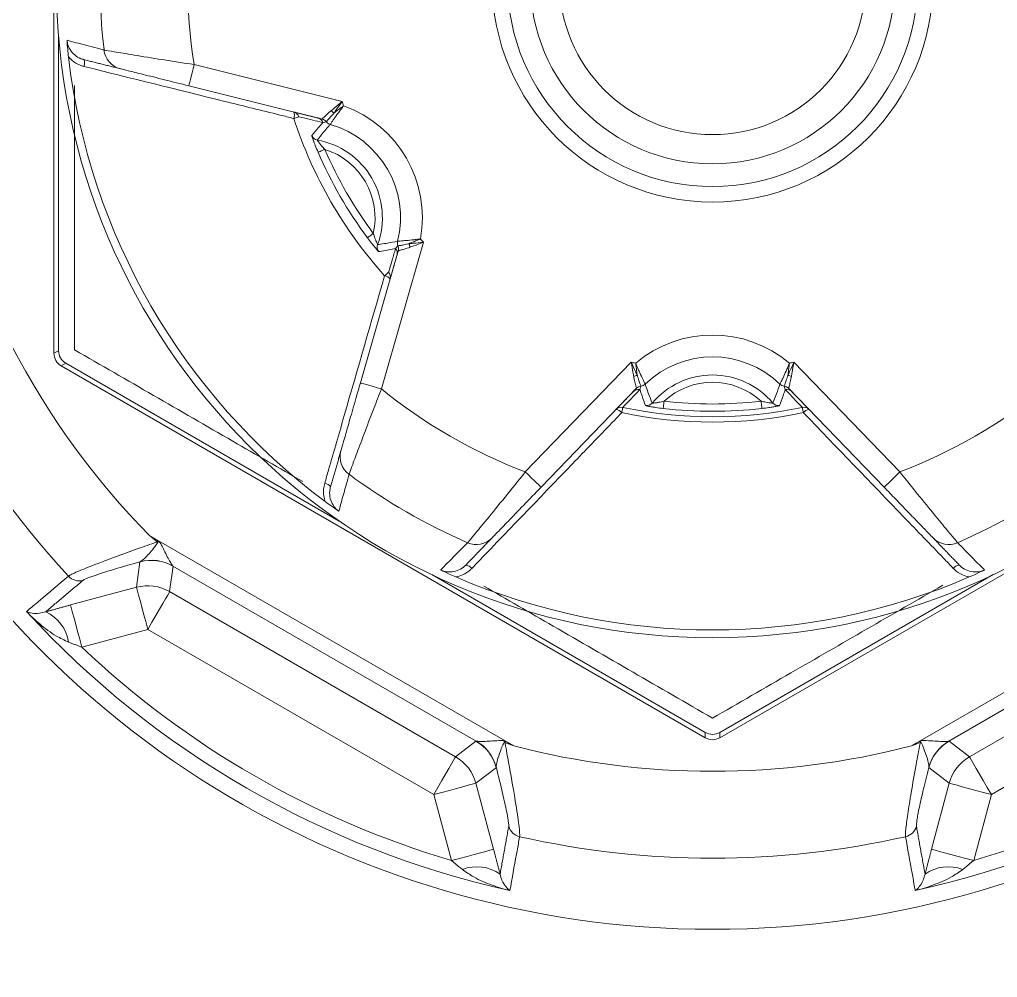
# Model space of a CAD drawing. Extents: x 2 to 136, y 1 to 99.
# Drawn here: x 128.371 to 129.042, y 43.907 to 44.564 of the extents above; entities that cross this region are included whole.
import ezdxf

# ---------------------------------------------------------------- set-up
doc = ezdxf.new("R2010")
doc.units = 0
doc.header["$MEASUREMENT"] = 0
doc.linetypes.add('SLD-Solid', pattern=[0])
doc.layers.add('OBJECT', color=7, linetype='CONTINUOUS')

msp = doc.modelspace()

# ---------------------------------------------------------------- linework, layer by layer
at = {"layer": 'OBJECT', "linetype": 'SLD-Solid', "lineweight": 15}
for p, q in [((128.39498, 44.84498), (128.39498, 44.33502)), ((128.39812, 44.55329), (128.39812, 44.33683)), ((128.49111, 44.53303), (128.5926, 44.50773)), ((128.57892, 44.49568), (128.48748, 44.51848)), ((128.56292, 44.49725), (128.5594, 44.4961)), ((128.64836, 44.41115), (128.61953, 44.3106)), ((128.60511, 44.31474), (128.63109, 44.40533)), ((128.39498, 44.33502), (128.39812, 44.33683)), ((128.40312, 44.32817), (128.39998, 44.32636)), ((128.39998, 44.32636), (128.84162, 44.07137)), ((128.40312, 44.32817), (128.59057, 44.21994)), ((128.7182, 44.25363), (128.79086, 44.32888)), ((128.85162, 44.07137), (129.29326, 44.32636)), ((128.90237, 44.32888), (128.97504, 44.25363)), ((128.79445, 44.31101), (128.72899, 44.24321)), ((128.96425, 44.24321), (128.89878, 44.31101)), ((128.46081, 44.2098), (128.71025, 44.06578)), ((128.98298, 44.06578), (129.23242, 44.2098)), ((128.45159, 44.17457), (128.45389, 44.19203)), ((128.47662, 44.18904), (128.47432, 44.17158)), ((128.68448, 44.06913), (128.4766, 44.18915)), ((129.21664, 44.18915), (129.00875, 44.06913)), ((128.65416, 44.18323), (128.84162, 44.075)), ((128.85162, 44.075), (129.03907, 44.18323)), ((128.40632, 44.16244), (128.45159, 44.17457)), ((128.6704, 44.05837), (128.47432, 44.17158)), ((129.21891, 44.17158), (129.02283, 44.05837)), ((128.45934, 44.14563), (128.41407, 44.1335)), ((128.45934, 44.14563), (128.65542, 44.03243)), ((129.03781, 44.03243), (129.23389, 44.14563)), ((128.84162, 44.07137), (128.84162, 44.075)), ((128.85162, 44.075), (128.85162, 44.07137)), ((128.6704, 44.05837), (128.68438, 44.06909)), ((129.00886, 44.06909), (129.02283, 44.05837)), ((128.69834, 44.0509), (128.68436, 44.04018)), ((129.00887, 44.04018), (128.9949, 44.0509)), ((128.68436, 44.04018), (128.69649, 43.99491)), ((128.99674, 43.99491), (129.00887, 44.04018)), ((128.66755, 43.98716), (128.65542, 44.03243)), ((129.03781, 44.03243), (129.02568, 43.98716))]:
    msp.add_line(p, q, dxfattribs=at)
at = {"layer": 'OBJECT', "linetype": 'SLD-Solid', "lineweight": 15, "flags": 128}
for points in [[(128.49111, 44.53303), (128.4904, 44.53019), (128.48972, 44.52746), (128.48909, 44.52495), (128.48854, 44.52274), (128.48809, 44.52093), (128.48775, 44.51958), (128.48755, 44.51876), (128.48748, 44.51848)], [(128.5807, 44.4749), (128.57982, 44.47452), (128.57898, 44.47416), (128.5782, 44.47382), (128.57751, 44.47352), (128.57694, 44.47328), (128.57651, 44.47309), (128.57623, 44.47297), (128.57611, 44.47292)], [(128.60997, 44.41427), (128.61007, 44.41435), (128.61031, 44.41453), (128.61069, 44.41481), (128.61119, 44.41518), (128.6118, 44.41563), (128.61248, 44.41614), (128.61322, 44.41668), (128.61398, 44.41725)], [(128.62445, 44.39069), (128.62438, 44.39063), (128.62422, 44.39048), (128.62397, 44.39026), (128.62364, 44.38996), (128.62324, 44.3896), (128.62277, 44.38918), (128.62225, 44.38871), (128.62169, 44.38821)], [(128.61953, 44.3106), (128.61671, 44.31141), (128.61401, 44.31218), (128.61152, 44.3129), (128.60933, 44.31353), (128.60754, 44.31404), (128.60621, 44.31442), (128.60539, 44.31466), (128.60511, 44.31474)], [(128.81333, 44.30216), (128.81322, 44.30121), (128.81312, 44.3003), (128.81302, 44.29945), (128.81293, 44.29871), (128.81286, 44.29809), (128.81281, 44.29762), (128.81277, 44.29732), (128.81276, 44.29719)], [(128.88048, 44.29719), (128.88046, 44.29732), (128.88043, 44.29762), (128.88037, 44.29809), (128.8803, 44.29871), (128.88021, 44.29945), (128.88012, 44.3003), (128.88001, 44.30121), (128.8799, 44.30216)], [(128.78509, 44.29794), (128.78507, 44.29785), (128.78503, 44.29764), (128.78496, 44.29731), (128.78487, 44.29688), (128.78476, 44.29635), (128.78463, 44.29573), (128.78448, 44.29505), (128.78433, 44.29431)], [(128.90814, 44.29794), (128.90816, 44.29785), (128.90821, 44.29764), (128.90827, 44.29731), (128.90837, 44.29688), (128.90848, 44.29635), (128.90861, 44.29573), (128.90875, 44.29505), (128.90891, 44.29431)], [(128.7182, 44.25363), (128.7203, 44.2516), (128.72233, 44.24965), (128.72419, 44.24785), (128.72583, 44.24627), (128.72717, 44.24497), (128.72817, 44.24401), (128.72878, 44.24341), (128.72899, 44.24321)], [(128.97504, 44.25363), (128.97293, 44.2516), (128.97091, 44.24965), (128.96904, 44.24785), (128.96741, 44.24627), (128.96607, 44.24497), (128.96507, 44.24401), (128.96445, 44.24341), (128.96425, 44.24321)], [(128.45159, 44.17457), (128.4518, 44.17377), (128.45229, 44.17195), (128.45303, 44.16919), (128.454, 44.16558), (128.45516, 44.16126), (128.45646, 44.15637), (128.45788, 44.1511), (128.45934, 44.14563)], [(128.47432, 44.17158), (128.4739, 44.17086), (128.47296, 44.16923), (128.47153, 44.16675), (128.46967, 44.16352), (128.46743, 44.15964), (128.4649, 44.15526), (128.46217, 44.15054), (128.45934, 44.14563)], [(128.40632, 44.16244), (128.40653, 44.16164), (128.40702, 44.15982), (128.40776, 44.15706), (128.40873, 44.15345), (128.40989, 44.14913), (128.41119, 44.14424), (128.41261, 44.13897), (128.41407, 44.1335)], [(128.65542, 44.03243), (128.65825, 44.03733), (128.66098, 44.04205), (128.66351, 44.04643), (128.66575, 44.05031), (128.66762, 44.05354), (128.66905, 44.05602), (128.66999, 44.05765), (128.6704, 44.05837)], [(129.02283, 44.05837), (129.02325, 44.05765), (129.02419, 44.05602), (129.02562, 44.05354), (129.02749, 44.05031), (129.02972, 44.04643), (129.03225, 44.04205), (129.03498, 44.03733), (129.03781, 44.03243)], [(128.65542, 44.03243), (128.66089, 44.03389), (128.66616, 44.0353), (128.67105, 44.03661), (128.67537, 44.03777), (128.67898, 44.03874), (128.68174, 44.03948), (128.68356, 44.03996), (128.68436, 44.04018)], [(129.00887, 44.04018), (129.00968, 44.03996), (129.01149, 44.03948), (129.01426, 44.03874), (129.01786, 44.03777), (129.02219, 44.03661), (129.02707, 44.0353), (129.03234, 44.03389), (129.03781, 44.03243)], [(128.66755, 43.98716), (128.67302, 43.98862), (128.67829, 43.99003), (128.68318, 43.99134), (128.6875, 43.9925), (128.69111, 43.99347), (128.69387, 43.99421), (128.69569, 43.99469), (128.69649, 43.99491)], [(128.99674, 43.99491), (128.99755, 43.99469), (128.99936, 43.99421), (129.00213, 43.99347), (129.00573, 43.9925), (129.01006, 43.99134), (129.01494, 43.99003), (129.02021, 43.98862), (129.02568, 43.98716)]]:
    msp.add_lwpolyline(points, dxfattribs=at)
at = {"layer": 'OBJECT', "linetype": 'SLD-Solid', "lineweight": 15}
for radius in [0.45, 0.15121, 0.14061, 0.125, 0.105]:
    msp.add_circle((128.84662, 44.59), radius, dxfattribs=at)
for centre, radius, start, end in [((128.84662, 45.29), 6.655, 198.092223, 54.251903), ((128.84662, 45.29), 6.555, 126.379818, 288.092223), ((128.84662, 45.29), 6.50281, 126.719317, 288.092223), ((128.84662, 45.29), 6.49437, 126.774897, 288.092223), ((128.84662, 45.29), 6.30687, 128.05888, 288.092223), ((128.84662, 44.59), 0.36005, 170.89628, 189.10372), ((128.84662, 44.59), 0.41996, 173.58269, 186.41731), ((128.44417, 44.54471), 0.01498, 186.33024, 255.97432), ((128.84662, 44.59), 0.44471, 186.67677, 233.32323), ((128.41048, 44.53401), 0.00554, 335.90623, 25.87828), ((128.84662, 44.59), 0.26701, 197.94654, 198.61696), ((128.55817, 44.4957), 0.005, 18.05701, 75.98245), ((128.5543, 44.4983), 0.00556, 336.68098, 23.84495), ((128.57915, 44.4931), 0.01017, 40.44982, 54.73043), ((128.56611, 44.42805), 0.08148, 349.70358, 70.29642), ((128.84662, 44.59), 0.30217, 198.10411, 221.89589), ((128.57471, 44.49158), 0.00499, 19.83096, 75.99825), ((128.57772, 44.49084), 0.00499, 36.29261, 75.98922), ((128.57774, 44.49083), 0.005, 36.54671, 75.96163), ((128.58578, 44.49678), 0.005, 216.5274, 254.00319), ((128.84662, 44.59), 0.54166, 190.32335, 224.58105), ((128.56611, 44.42805), 0.06649, 345.96574, 74.03426), ((128.57645, 44.48621), 0.005, 201.05915, 259.87166), ((128.56611, 44.42805), 0.05407, 340.07984, 79.92016), ((128.56611, 44.42805), 0.04907, 347.29364, 72.70636), ((128.84662, 44.59), 0.28976, 203.40402, 216.59598), ((128.84662, 44.59), 0.29476, 203.40402, 216.59598), ((128.84662, 44.59), 0.60122, 192.03022, 222.71448), ((128.84662, 44.59), 0.26701, 221.38304, 222.05346), ((128.62165, 44.40792), 0.005, 160.11853, 218.94641), ((128.62543, 44.40372), 0.00499, 344.00974, 40.1568), ((128.63547, 44.41071), 0.005, 166.00167, 203.46806), ((128.62629, 44.4067), 0.00499, 344.0052, 23.69936), ((128.62629, 44.40673), 0.005, 344.03826, 23.45421), ((128.62893, 44.40681), 0.01021, 5.30469, 19.5253), ((128.62104, 44.38269), 0.00556, 36.16072, 83.31642), ((128.62073, 44.38735), 0.005, 344.0117, 41.94744), ((128.84662, 44.2661), 0.08148, 49.70358, 130.29642), ((128.84662, 44.59), 0.26701, 257.94654, 258.61696), ((128.84662, 44.2661), 0.06649, 45.96574, 134.03426), ((128.84662, 44.59), 0.26701, 281.38304, 282.05346), ((128.84662, 44.59), 0.65, 204.58225, 335.41775), ((128.79681, 44.30988), 0.01021, 100.47556, 114.69795), ((128.84662, 44.2661), 0.05407, 40.07984, 139.92016), ((128.89642, 44.30988), 0.01021, 65.30205, 79.52444), ((128.79692, 44.3175), 0.00501, 276.54571, 313.98681), ((128.84662, 44.2661), 0.04907, 47.29364, 132.70636), ((128.89631, 44.3175), 0.00501, 226.01319, 263.45429), ((128.84662, 44.59), 0.36005, 230.89628, 249.10372), ((128.79589, 44.30531), 0.00499, 79.83772, 135.99321), ((128.79804, 44.30754), 0.00499, 96.31633, 135.98348), ((128.79806, 44.30756), 0.005, 96.5327, 135.97576), ((128.89517, 44.30756), 0.005, 44.02424, 83.4673), ((128.89519, 44.30754), 0.00499, 44.01652, 83.68367), ((128.89734, 44.30531), 0.00499, 44.00679, 100.16228), ((128.84662, 44.59), 0.36005, 290.89628, 309.10372), ((128.80142, 44.30413), 0.005, 261.041, 319.89491), ((128.84662, 44.59), 0.28976, 263.40402, 276.59598), ((128.89181, 44.30413), 0.005, 220.10509, 278.959), ((128.78406, 44.29305), 0.00499, 78.05077, 136.00013), ((128.77987, 44.29099), 0.00556, 36.68523, 83.85318), ((128.84662, 44.59), 0.30217, 258.10411, 281.89589), ((128.84662, 44.59), 0.29847, 258.10411, 281.89589), ((128.84662, 44.59), 0.29476, 263.40402, 276.59598), ((128.90918, 44.29305), 0.00499, 43.99987, 101.94923), ((128.91336, 44.29099), 0.00556, 96.14682, 143.31477), ((128.84662, 45.29), 3.00679, 199.79908, 266.19749), ((128.60617, 44.26411), 0.01498, 164.02392, 233.67276), ((128.84662, 45.29), 2.94719, 200.43682, 266.06634), ((128.58006, 44.24028), 0.00554, 34.13593, 84.07609), ((128.84662, 44.59), 0.41996, 233.58269, 246.41731), ((128.84662, 44.59), 0.41996, 293.58269, 306.41731), ((128.39981, 44.254), 0.0818, 323.82637, 324.4202), ((128.68462, 44.21883), 0.01498, 246.32631, 315.97939), ((129.00862, 44.21883), 0.01498, 224.02061, 293.67369), ((128.46163, 44.16301), 0.03004, 60.06619, 104.93555), ((128.46171, 44.1631), 0.03, 60.25562, 104.64397), ((128.67703, 44.1843), 0.00554, 35.90218, 85.87718), ((129.0162, 44.1843), 0.00554, 94.12282, 144.09782), ((128.41224, 44.18893), 0.01, 222.58741, 284.55154), ((128.84662, 44.59), 0.44471, 246.67677, 293.32323), ((128.45933, 44.14554), 0.03004, 60.0657, 104.93314), ((128.84662, 44.59), 0.6388, 222.56667, 257.43333), ((128.37798, 44.13284), 0.02734, 8.62682, 65.51546), ((128.84662, 44.59), 0.6388, 282.56667, 317.43333), ((128.84662, 44.59), 0.62887, 226.54312, 253.45688), ((128.84662, 44.59), 0.62887, 286.54312, 313.45688), ((128.66932, 44.04309), 0.03004, 15.06767, 59.9326), ((128.66936, 44.04321), 0.03001, 15.36079, 59.74001), ((128.07685, 44.34931), 0.6875, 335.85625, 335.9269), ((128.84662, 44.59), 0.54166, 255.41895, 284.58105), ((129.61638, 44.34931), 0.6875, 204.0731, 204.14375), ((129.02391, 44.04309), 0.03004, 120.0674, 164.93233), ((129.02387, 44.04321), 0.03001, 120.25999, 164.63921), ((128.65535, 44.03237), 0.03004, 15.06774, 59.93249), ((129.03788, 44.03237), 0.03004, 120.06751, 164.93226), ((128.71647, 44.01329), 0.01, 195.4491, 257.41606), ((128.97676, 44.01329), 0.01, 282.58394, 344.5509), ((128.84662, 44.59), 0.60122, 257.28552, 282.71448), ((128.68502, 43.95557), 0.02734, 54.48492, 111.37241), ((129.00821, 43.95557), 0.02734, 68.62759, 125.51508)]:
    msp.add_arc(centre, radius, start, end, dxfattribs=at)
for centre, major_axis in [((128.40498, 44.33502), (-0.00866, -0.005)), ((128.40812, 44.33683), (-0.00866, -0.005)), ((128.84662, 44.08366), (0, -0.01)), ((128.84662, 44.08003), (0, -0.01))]:
    msp.add_ellipse(centre, major_axis=major_axis, ratio=0.999949, start_param=5.759609, end_param=6.806762, dxfattribs=at)
for points, knots in [([(128.40492, 44.53829), (128.40474, 44.53997), (128.40431, 44.54394), (128.40406, 44.5476), (128.40393, 44.54964), (128.40393, 44.54969)], [0, 0, 0, 0, 0.41795, 0.987071, 1, 1, 1, 1]), ([(128.40393, 44.54969), (128.4044, 44.54957), (128.40703, 44.54888), (128.41546, 44.54668), (128.42346, 44.54459), (128.42929, 44.54306)], [0, 0, 0, 0, 0.056183, 0.311886, 1, 1, 1, 1]), ([(128.40393, 44.54969), (128.40409, 44.54865), (128.4045, 44.54601), (128.40655, 44.5421), (128.41009, 44.53861), (128.41333, 44.537), (128.4152, 44.5365), (128.41547, 44.53643)], [0, 0, 0, 0, 0.164478, 0.417755, 0.679397, 0.954769, 1, 1, 1, 1]), ([(128.42929, 44.54306), (128.42945, 44.54303), (128.43018, 44.54291), (128.43553, 44.54199), (128.4493, 44.53967), (128.46879, 44.53648), (128.4837, 44.53418), (128.49111, 44.53303)], [0, 0, 0, 0, 0.062062, 0.280898, 0.514816, 0.758819, 1, 1, 1, 1]), ([(128.41554, 44.53175), (128.41519, 44.53185), (128.41271, 44.53251), (128.4088, 44.53436), (128.40607, 44.53713), (128.40492, 44.53829)], [0, 0, 0, 0, 0.086625, 0.61637, 1, 1, 1, 1]), ([(128.5594, 44.4961), (128.55625, 44.49688), (128.54047, 44.50078), (128.49245, 44.51267), (128.44771, 44.52377), (128.41554, 44.53175)], [0, 0, 0, 0, 0.065602, 0.328016, 1, 1, 1, 1]), ([(128.48748, 44.51848), (128.48185, 44.51988), (128.47057, 44.52269), (128.45577, 44.52638), (128.4453, 44.52899), (128.44122, 44.53001), (128.44066, 44.53015), (128.44054, 44.53018)], [0, 0, 0, 0, 0.244965, 0.490376, 0.723034, 0.938926, 1, 1, 1, 1]), ([(128.40912, 44.51877), (128.40912, 44.50039), (128.40912, 44.43948), (128.40912, 44.37938), (128.40912, 44.33741)], [0, 0, 0, 0, 0.301747, 1, 1, 1, 1]), ([(128.58503, 44.5014), (128.58575, 44.50201), (128.58808, 44.50398), (128.59074, 44.50618), (128.59255, 44.50769), (128.5926, 44.50773)], [0, 0, 0, 0, 0.30607, 0.981663, 1, 1, 1, 1]), ([(128.5926, 44.50773), (128.59257, 44.50768), (128.5912, 44.50576), (128.5892, 44.50295), (128.58744, 44.50047), (128.58689, 44.4997)], [0, 0, 0, 0, 0.018349, 0.694197, 1, 1, 1, 1]), ([(128.57895, 44.49568), (128.57911, 44.49585), (128.57944, 44.49618), (128.5814, 44.49814), (128.58346, 44.50007), (128.58481, 44.50122), (128.58503, 44.5014)], [0, 0, 0, 0, 0.302402, 0.609804, 0.937997, 1, 1, 1, 1]), ([(128.59358, 44.50476), (128.59355, 44.50472), (128.59351, 44.50466), (128.59344, 44.50458), (128.59334, 44.50445), (128.59311, 44.50414), (128.5926, 44.50348), (128.59153, 44.50207), (128.58951, 44.49934), (128.58742, 44.49641), (128.58569, 44.4939), (128.58466, 44.49237), (128.58448, 44.4921), (128.5844, 44.49197)], [0, 0, 0, 0, 0.007069, 0.008521, 0.013729, 0.028139, 0.057804, 0.11964, 0.255233, 0.503834, 0.64103, 0.838402, 1, 1, 1, 1]), ([(128.58689, 44.4997), (128.58754, 44.5002), (128.58893, 44.50127), (128.59085, 44.50272), (128.59226, 44.50378), (128.59294, 44.50428), (128.59326, 44.50452), (128.59339, 44.50462), (128.59348, 44.50469), (128.59354, 44.50473), (128.59358, 44.50476)], [0, 0, 0, 0, 0.315176, 0.674083, 0.84127, 0.922433, 0.962087, 0.977137, 0.981063, 1, 1, 1, 1]), ([(128.5794, 44.49328), (128.57927, 44.49331), (128.57859, 44.49347), (128.57575, 44.49416), (128.57037, 44.49545), (128.56558, 44.49661), (128.56292, 44.49725)], [0, 0, 0, 0, 0.024416, 0.122079, 0.512732, 1, 1, 1, 1]), ([(128.57591, 44.49643), (128.57604, 44.4964), (128.57689, 44.49618), (128.57799, 44.49591), (128.57892, 44.49568)], [0, 0, 0, 0, 0.150182, 1, 1, 1, 1]), ([(128.58689, 44.4997), (128.58671, 44.4995), (128.58556, 44.49827), (128.58381, 44.49626), (128.58216, 44.4943), (128.58189, 44.49397), (128.58176, 44.49381)], [0, 0, 0, 0, 0.061226, 0.387746, 0.695894, 1, 1, 1, 1]), ([(128.57178, 44.48441), (128.57328, 44.48622), (128.57578, 44.48924), (128.57837, 44.49212), (128.5794, 44.49328)], [0, 0, 0, 0, 0.598184, 1, 1, 1, 1]), ([(128.5844, 44.49197), (128.58394, 44.49145), (128.5824, 44.4897), (128.57941, 44.48619), (128.57699, 44.48309), (128.57557, 44.48128)], [0, 0, 0, 0, 0.153014, 0.506934, 1, 1, 1, 1]), ([(128.58173, 44.49379), (128.58103, 44.49366), (128.58021, 44.4935), (128.57951, 44.49331), (128.5794, 44.49328)], [0, 0, 0, 0, 0.849806, 1, 1, 1, 1]), ([(128.57178, 44.48441), (128.57178, 44.48439), (128.57176, 44.4843), (128.57202, 44.48338), (128.57286, 44.48096), (128.57425, 44.47731), (128.57544, 44.47451), (128.57611, 44.47292)], [0, 0, 0, 0, 0.056805, 0.249167, 0.475335, 0.701387, 1, 1, 1, 1]), ([(128.5807, 44.4749), (128.57988, 44.47581), (128.57852, 44.47732), (128.57701, 44.47918), (128.57626, 44.48019), (128.57583, 44.48079), (128.57564, 44.4811), (128.57557, 44.48125), (128.57557, 44.48127), (128.57557, 44.48128)], [0, 0, 0, 0, 0.346736, 0.581087, 0.720195, 0.790677, 0.905626, 0.953258, 1, 1, 1, 1]), ([(128.60997, 44.41427), (128.61092, 44.41301), (128.61258, 44.41081), (128.61478, 44.40809), (128.61634, 44.40622), (128.61745, 44.405), (128.61765, 44.40485), (128.61776, 44.40478)], [0, 0, 0, 0, 0.273324, 0.476859, 0.656502, 0.82843, 1, 1, 1, 1]), ([(128.61695, 44.40962), (128.61691, 44.40965), (128.61687, 44.40969), (128.61667, 44.41005), (128.61635, 44.41072), (128.61574, 44.41219), (128.6149, 44.41441), (128.61433, 44.41619), (128.61398, 44.41725)], [0, 0, 0, 0, 0.118655, 0.142615, 0.293305, 0.465528, 0.680607, 1, 1, 1, 1]), ([(128.63062, 44.41192), (128.63076, 44.41193), (128.63109, 44.41195), (128.63293, 44.41208), (128.63597, 44.41232), (128.63955, 44.41267), (128.64292, 44.41305), (128.64468, 44.41327), (128.6455, 44.41338), (128.64589, 44.41343), (128.64605, 44.41345), (128.64616, 44.41347), (128.64623, 44.41348), (128.64628, 44.41348)], [0, 0, 0, 0, 0.161599, 0.358972, 0.496169, 0.744757, 0.880349, 0.942196, 0.971861, 0.986269, 0.991469, 0.992934, 1, 1, 1, 1]), ([(128.64628, 44.41348), (128.64623, 44.41346), (128.64617, 44.41343), (128.64607, 44.41339), (128.64591, 44.41332), (128.64554, 44.41316), (128.64477, 44.41283), (128.64315, 44.41213), (128.64093, 44.4112), (128.63931, 44.41053), (128.63855, 44.41022)], [0, 0, 0, 0, 0.018932, 0.022873, 0.037917, 0.077598, 0.15875, 0.32593, 0.684843, 1, 1, 1, 1]), ([(128.61695, 44.40962), (128.61759, 44.40971), (128.61986, 44.41002), (128.62444, 44.41073), (128.62833, 44.41148), (128.63062, 44.41192)], [0, 0, 0, 0, 0.139146, 0.493066, 1, 1, 1, 1]), ([(128.62925, 44.40695), (128.62772, 44.40663), (128.62458, 44.40597), (128.62073, 44.40527), (128.61841, 44.40489), (128.61776, 44.40478)], [0, 0, 0, 0, 0.401816, 0.831188, 1, 1, 1, 1]), ([(128.62445, 44.39069), (128.62449, 44.39082), (128.62468, 44.39147), (128.62549, 44.39423), (128.62705, 44.39949), (128.62846, 44.40429), (128.62925, 44.40695)], [0, 0, 0, 0, 0.024417, 0.12208, 0.512732, 1, 1, 1, 1]), ([(128.62925, 44.40695), (128.62932, 44.40702), (128.62971, 44.4074), (128.63024, 44.40797), (128.63072, 44.40854), (128.63086, 44.40871)], [0, 0, 0, 0, 0.149386, 0.74696, 1, 1, 1, 1]), ([(128.63088, 44.40872), (128.63109, 44.40875), (128.63151, 44.40882), (128.63403, 44.40927), (128.63665, 44.40978), (128.63829, 44.41016), (128.63855, 44.41022)], [0, 0, 0, 0, 0.303817, 0.611959, 0.938454, 1, 1, 1, 1]), ([(128.63909, 44.40775), (128.63883, 44.40766), (128.63716, 44.40706), (128.63445, 44.40624), (128.63178, 44.40552), (128.63133, 44.40541), (128.6311, 44.40535)], [0, 0, 0, 0, 0.062336, 0.390501, 0.697883, 1, 1, 1, 1]), ([(128.63855, 44.41022), (128.63949, 44.41031), (128.64252, 44.41059), (128.64595, 44.41092), (128.6483, 44.41115), (128.64836, 44.41115)], [0, 0, 0, 0, 0.305813, 0.98165, 1, 1, 1, 1]), ([(128.64836, 44.41115), (128.6483, 44.41113), (128.64609, 44.4103), (128.64285, 44.40911), (128.63999, 44.40807), (128.63909, 44.40775)], [0, 0, 0, 0, 0.018331, 0.693918, 1, 1, 1, 1]), ([(128.63109, 44.40533), (128.63098, 44.40496), (128.63065, 44.40381), (128.6304, 44.40294), (128.63023, 44.40235)], [0, 0, 0, 0, 0.32317, 1, 1, 1, 1]), ([(128.58064, 44.2458), (128.58153, 44.2489), (128.58601, 44.26445), (128.59965, 44.31185), (128.61247, 44.35627), (128.62169, 44.38821)], [0, 0, 0, 0, 0.065603, 0.328016, 1, 1, 1, 1]), ([(128.40912, 44.33741), (128.44516, 44.3166), (128.49702, 44.28666), (128.54957, 44.25632), (128.56559, 44.24707)], [0, 0, 0, 0, 0.695136, 1, 1, 1, 1]), ([(128.79086, 44.32888), (128.79089, 44.32882), (128.79186, 44.32668), (128.79329, 44.32354), (128.79456, 44.32078), (128.79496, 44.31992)], [0, 0, 0, 0, 0.018359, 0.694179, 1, 1, 1, 1]), ([(128.79255, 44.31916), (128.79238, 44.32009), (128.79184, 44.32309), (128.79126, 44.32649), (128.79087, 44.32882), (128.79086, 44.32888)], [0, 0, 0, 0, 0.306069, 0.981678, 1, 1, 1, 1]), ([(128.79392, 44.32824), (128.79394, 44.32819), (128.79397, 44.32813), (128.79401, 44.32803), (128.79407, 44.32788), (128.79422, 44.32752), (128.79454, 44.32675), (128.79523, 44.32512), (128.79658, 44.32201), (128.79807, 44.31873), (128.79938, 44.31598), (128.80019, 44.31432), (128.80033, 44.31403), (128.8004, 44.3139)], [0, 0, 0, 0, 0.007059, 0.008516, 0.013717, 0.028142, 0.057797, 0.119645, 0.255232, 0.503828, 0.641022, 0.838398, 1, 1, 1, 1]), ([(128.79496, 44.31992), (128.79485, 44.32073), (128.79462, 44.32247), (128.79432, 44.32486), (128.79411, 44.32661), (128.79401, 44.32745), (128.79397, 44.32784), (128.79395, 44.32801), (128.79393, 44.32812), (128.79393, 44.32819), (128.79392, 44.32824)], [0, 0, 0, 0, 0.31517, 0.674091, 0.841305, 0.922408, 0.962121, 0.977166, 0.981062, 1, 1, 1, 1]), ([(128.89284, 44.3139), (128.8929, 44.31403), (128.89304, 44.31432), (128.89386, 44.31598), (128.89516, 44.31873), (128.89666, 44.32201), (128.89801, 44.32512), (128.8987, 44.32675), (128.89902, 44.32752), (128.89916, 44.32788), (128.89923, 44.32803), (128.89927, 44.32813), (128.89929, 44.32819), (128.89932, 44.32824)], [0, 0, 0, 0, 0.161602, 0.358978, 0.496172, 0.744768, 0.880355, 0.942203, 0.971858, 0.986283, 0.991484, 0.992941, 1, 1, 1, 1]), ([(128.89828, 44.31992), (128.89867, 44.32078), (128.89994, 44.32354), (128.90138, 44.32668), (128.90235, 44.32882), (128.90237, 44.32888)], [0, 0, 0, 0, 0.305821, 0.981641, 1, 1, 1, 1]), ([(128.89932, 44.32824), (128.89931, 44.32819), (128.8993, 44.32812), (128.89929, 44.32801), (128.89927, 44.32784), (128.89922, 44.32745), (128.89913, 44.32661), (128.89892, 44.32486), (128.89862, 44.32247), (128.89839, 44.32073), (128.89828, 44.31992)], [0, 0, 0, 0, 0.018938, 0.022834, 0.037879, 0.077592, 0.158695, 0.325909, 0.68483, 1, 1, 1, 1]), ([(128.90237, 44.32888), (128.90236, 44.32882), (128.90198, 44.32649), (128.90139, 44.32309), (128.90085, 44.32009), (128.90069, 44.31916)], [0, 0, 0, 0, 0.018322, 0.693931, 1, 1, 1, 1]), ([(128.79496, 44.31992), (128.79504, 44.31966), (128.79553, 44.31805), (128.79639, 44.31553), (128.79727, 44.31313), (128.79742, 44.31273), (128.79749, 44.31253)], [0, 0, 0, 0, 0.06122, 0.387741, 0.695893, 1, 1, 1, 1]), ([(128.89574, 44.31253), (128.89582, 44.31273), (128.89597, 44.31313), (128.89684, 44.31553), (128.8977, 44.31805), (128.8982, 44.31966), (128.89828, 44.31992)], [0, 0, 0, 0, 0.303814, 0.611956, 0.938468, 1, 1, 1, 1]), ([(128.59177, 44.26824), (128.59198, 44.26896), (128.5924, 44.27042), (128.59467, 44.27835), (128.59792, 44.28966), (128.60158, 44.30244), (128.60407, 44.31112), (128.60511, 44.31474)], [0, 0, 0, 0, 0.20417, 0.40814, 0.617899, 0.840883, 1, 1, 1, 1]), ([(128.79447, 44.31103), (128.7944, 44.31126), (128.79427, 44.31171), (128.79356, 44.31438), (128.79292, 44.31714), (128.7926, 44.31888), (128.79255, 44.31916)], [0, 0, 0, 0, 0.302398, 0.609795, 0.93799, 1, 1, 1, 1]), ([(128.8004, 44.3139), (128.80062, 44.31323), (128.80137, 44.31103), (128.80292, 44.30669), (128.80439, 44.30304), (128.80525, 44.30091)], [0, 0, 0, 0, 0.153014, 0.506934, 1, 1, 1, 1]), ([(128.88799, 44.30091), (128.88824, 44.30151), (128.88911, 44.30363), (128.89079, 44.30795), (128.89208, 44.3117), (128.89284, 44.3139)], [0, 0, 0, 0, 0.139146, 0.493066, 1, 1, 1, 1]), ([(128.90069, 44.31916), (128.90063, 44.31888), (128.90031, 44.31714), (128.89967, 44.31438), (128.89896, 44.31171), (128.89883, 44.31126), (128.89877, 44.31103)], [0, 0, 0, 0, 0.062322, 0.390508, 0.697878, 1, 1, 1, 1]), ([(128.61953, 44.3106), (128.61777, 44.30608), (128.61352, 44.29518), (128.60739, 44.27908), (128.60203, 44.26481), (128.59832, 44.25481), (128.59764, 44.25297), (128.5973, 44.25205)], [0, 0, 0, 0, 0.156461, 0.377208, 0.586935, 0.792745, 1, 1, 1, 1]), ([(128.79677, 44.31022), (128.79668, 44.31012), (128.7962, 44.30962), (128.79419, 44.3075), (128.79037, 44.30349), (128.78698, 44.29992), (128.78509, 44.29794)], [0, 0, 0, 0, 0.024416, 0.122079, 0.512732, 1, 1, 1, 1]), ([(128.7923, 44.30878), (128.79239, 44.30887), (128.793, 44.3095), (128.79379, 44.31031), (128.79445, 44.31101)], [0, 0, 0, 0, 0.150182, 1, 1, 1, 1]), ([(128.79749, 44.3125), (128.79726, 44.31182), (128.79698, 44.31103), (128.7968, 44.31033), (128.79677, 44.31022)], [0, 0, 0, 0, 0.849807, 1, 1, 1, 1]), ([(128.80064, 44.29919), (128.79982, 44.30139), (128.79846, 44.30507), (128.79726, 44.30875), (128.79677, 44.31022)], [0, 0, 0, 0, 0.598184, 1, 1, 1, 1]), ([(128.89646, 44.31022), (128.89598, 44.30875), (128.89497, 44.30569), (128.89366, 44.30201), (128.89283, 44.29981), (128.89259, 44.29919)], [0, 0, 0, 0, 0.401816, 0.831188, 1, 1, 1, 1]), ([(128.89646, 44.31022), (128.89643, 44.31033), (128.8963, 44.31085), (128.89607, 44.31159), (128.89582, 44.31229), (128.89574, 44.3125)], [0, 0, 0, 0, 0.149387, 0.74696, 1, 1, 1, 1]), ([(128.90814, 44.29794), (128.90805, 44.29804), (128.90758, 44.29853), (128.9056, 44.30061), (128.90181, 44.30459), (128.89837, 44.30821), (128.89646, 44.31022)], [0, 0, 0, 0, 0.024417, 0.12208, 0.512732, 1, 1, 1, 1]), ([(128.89878, 44.31101), (128.89905, 44.31073), (128.89988, 44.30987), (128.90051, 44.30922), (128.90093, 44.30878)], [0, 0, 0, 0, 0.32317, 1, 1, 1, 1]), ([(128.81333, 44.30216), (128.81214, 44.3019), (128.81015, 44.30148), (128.80778, 44.3011), (128.80654, 44.30095), (128.8058, 44.30089), (128.80543, 44.30088), (128.80527, 44.30089), (128.80525, 44.3009), (128.80525, 44.30091)], [0, 0, 0, 0, 0.346726, 0.58111, 0.720185, 0.790681, 0.905626, 0.953254, 1, 1, 1, 1]), ([(128.88799, 44.30091), (128.88795, 44.3009), (128.88789, 44.30088), (128.88749, 44.30088), (128.88674, 44.30094), (128.88516, 44.30115), (128.88283, 44.30153), (128.881, 44.30192), (128.8799, 44.30216)], [0, 0, 0, 0, 0.118658, 0.142617, 0.293293, 0.465526, 0.680633, 1, 1, 1, 1]), ([(128.78433, 44.29431), (128.78208, 44.29197), (128.77081, 44.28026), (128.7365, 44.24461), (128.70452, 44.21142), (128.68152, 44.18755)], [0, 0, 0, 0, 0.065604, 0.328017, 1, 1, 1, 1]), ([(128.80064, 44.29919), (128.80066, 44.29918), (128.80073, 44.29912), (128.80165, 44.29888), (128.80417, 44.2984), (128.80803, 44.29778), (128.81104, 44.29741), (128.81276, 44.29719)], [0, 0, 0, 0, 0.056805, 0.249165, 0.475344, 0.701405, 1, 1, 1, 1]), ([(128.88048, 44.29719), (128.88204, 44.29739), (128.88478, 44.29772), (128.88824, 44.29826), (128.89063, 44.29869), (128.89224, 44.29903), (128.89248, 44.29914), (128.89259, 44.29919)], [0, 0, 0, 0, 0.273329, 0.476862, 0.656493, 0.828429, 1, 1, 1, 1]), ([(129.01172, 44.18755), (129.00947, 44.18988), (128.99825, 44.20153), (128.96402, 44.23705), (128.93196, 44.27036), (128.90891, 44.29431)], [0, 0, 0, 0, 0.065606, 0.328016, 1, 1, 1, 1]), ([(128.6786, 44.20511), (128.67871, 44.20524), (128.67918, 44.20581), (128.68265, 44.20999), (128.69154, 44.22075), (128.70405, 44.23603), (128.7135, 44.24779), (128.7182, 44.25363)], [0, 0, 0, 0, 0.062062, 0.280899, 0.514816, 0.758819, 1, 1, 1, 1]), ([(128.97504, 44.25363), (128.97807, 44.24985), (128.98539, 44.24072), (128.99626, 44.22737), (129.00595, 44.21559), (129.01275, 44.20737), (129.014, 44.20586), (129.01463, 44.20511)], [0, 0, 0, 0, 0.156464, 0.377207, 0.586935, 0.792744, 1, 1, 1, 1]), ([(128.58099, 44.23333), (128.58078, 44.23401), (128.5799, 44.23678), (128.57957, 44.24111), (128.58035, 44.24451), (128.58064, 44.2458)], [0, 0, 0, 0, 0.165865, 0.685373, 1, 1, 1, 1]), ([(128.5973, 44.25205), (128.59715, 44.25151), (128.59641, 44.2488), (128.5941, 44.24035), (128.59194, 44.23249), (128.59036, 44.22677)], [0, 0, 0, 0, 0.063925, 0.319628, 1, 1, 1, 1]), ([(128.58465, 44.24339), (128.58443, 44.24242), (128.58385, 44.23987), (128.5842, 44.23554), (128.58608, 44.23097), (128.58848, 44.22817), (128.59007, 44.22699), (128.59036, 44.22677)], [0, 0, 0, 0, 0.164095, 0.433241, 0.690439, 0.942571, 1, 1, 1, 1]), ([(128.72899, 44.24321), (128.72496, 44.23904), (128.71688, 44.23068), (128.70629, 44.21971), (128.69879, 44.21195), (128.69587, 44.20892), (128.69547, 44.20851), (128.69538, 44.20842)], [0, 0, 0, 0, 0.244966, 0.490376, 0.723034, 0.938926, 1, 1, 1, 1]), ([(128.99785, 44.20842), (128.99732, 44.20896), (128.99627, 44.21005), (128.99055, 44.21598), (128.98237, 44.22445), (128.97313, 44.23401), (128.96686, 44.24051), (128.96425, 44.24321)], [0, 0, 0, 0, 0.20417, 0.408136, 0.617896, 0.84088, 1, 1, 1, 1]), ([(128.59036, 44.22677), (128.59033, 44.2268), (128.58862, 44.22793), (128.58557, 44.22998), (128.58236, 44.23234), (128.58099, 44.23333)], [0, 0, 0, 0, 0.012913, 0.58205, 1, 1, 1, 1]), ([(128.40488, 44.18217), (128.40518, 44.18238), (128.40637, 44.18322), (128.41324, 44.18632), (128.42955, 44.19269), (128.44855, 44.19962), (128.46118, 44.20409), (128.4656, 44.20564), (128.46584, 44.20572)], [0, 0, 0, 0, 0.07621, 0.30172, 0.561176, 0.846482, 0.991697, 1, 1, 1, 1]), ([(128.45412, 44.19213), (128.45478, 44.19253), (128.45613, 44.19337), (128.45874, 44.19595), (128.4617, 44.19932), (128.46408, 44.20225), (128.46548, 44.20416), (128.46589, 44.20477), (128.46608, 44.20513), (128.46615, 44.20535), (128.46617, 44.20547), (128.46614, 44.20557), (128.46609, 44.20563), (128.466, 44.20569), (128.46592, 44.20571), (128.46585, 44.20572), (128.46584, 44.20572)], [0, 0, 0, 0, 0.195254, 0.405032, 0.631158, 0.871025, 0.919812, 0.95032, 0.968708, 0.974994, 0.981366, 0.984371, 0.988051, 0.991381, 0.998346, 1, 1, 1, 1]), ([(128.46584, 44.20572), (128.46453, 44.20678), (128.46285, 44.20813), (128.46118, 44.20949), (128.46081, 44.2098)], [0, 0, 0, 0, 0.779282, 1, 1, 1, 1]), ([(128.46081, 44.2098), (128.46114, 44.20959), (128.46298, 44.20846), (128.46483, 44.20733), (128.46634, 44.20641)], [0, 0, 0, 0, 0.1791, 1, 1, 1, 1]), ([(128.46634, 44.20641), (128.46646, 44.20633), (128.46672, 44.20617), (128.46717, 44.20579), (128.46761, 44.2053), (128.46806, 44.20463), (128.46855, 44.2038), (128.4698, 44.20142), (128.47154, 44.19778), (128.47368, 44.1936), (128.4753, 44.19079), (128.47622, 44.1895), (128.47652, 44.18922), (128.4766, 44.18915)], [0, 0, 0, 0, 0.01877, 0.038241, 0.073801, 0.102203, 0.141004, 0.1965, 0.444, 0.659501, 0.842811, 0.961683, 1, 1, 1, 1]), ([(128.66018, 44.18647), (128.66053, 44.18681), (128.66243, 44.18875), (128.66855, 44.19494), (128.67436, 44.20082), (128.6786, 44.20511)], [0, 0, 0, 0, 0.056183, 0.311886, 1, 1, 1, 1]), ([(129.01463, 44.20511), (129.01503, 44.20471), (129.017, 44.20272), (129.02316, 44.19649), (129.02889, 44.19068), (129.03305, 44.18647)], [0, 0, 0, 0, 0.063925, 0.319628, 1, 1, 1, 1]), ([(128.45389, 44.19203), (128.44787, 44.19031), (128.43566, 44.18682), (128.42206, 44.18245), (128.41603, 44.18011), (128.41501, 44.17943), (128.41476, 44.17925)], [0, 0, 0, 0, 0.311589, 0.631939, 0.907256, 1, 1, 1, 1]), ([(128.66018, 44.18647), (128.66116, 44.18609), (128.66366, 44.18512), (128.66806, 44.18494), (128.67286, 44.18626), (128.67587, 44.18827), (128.67724, 44.18963), (128.67743, 44.18983)], [0, 0, 0, 0, 0.16448, 0.417751, 0.679381, 0.95477, 1, 1, 1, 1]), ([(128.67055, 44.18163), (128.669, 44.18231), (128.66536, 44.18392), (128.66205, 44.18553), (128.66022, 44.18644), (128.66018, 44.18647)], [0, 0, 0, 0, 0.417955, 0.987074, 1, 1, 1, 1]), ([(128.68152, 44.18755), (128.68126, 44.18729), (128.67945, 44.18548), (128.67589, 44.18302), (128.67213, 44.18204), (128.67055, 44.18163)], [0, 0, 0, 0, 0.086617, 0.616358, 1, 1, 1, 1]), ([(129.02269, 44.18163), (129.02111, 44.18204), (129.01734, 44.18302), (129.01379, 44.18548), (129.01197, 44.18729), (129.01172, 44.18755)], [0, 0, 0, 0, 0.383642, 0.913383, 1, 1, 1, 1]), ([(129.0158, 44.18983), (129.016, 44.18963), (129.01736, 44.18827), (129.02037, 44.18626), (129.02517, 44.18494), (129.02957, 44.18512), (129.03207, 44.18609), (129.03305, 44.18647)], [0, 0, 0, 0, 0.04523, 0.320619, 0.582249, 0.83552, 1, 1, 1, 1]), ([(129.03305, 44.18647), (129.03301, 44.18644), (129.03118, 44.18553), (129.02788, 44.18392), (129.02423, 44.18231), (129.02269, 44.18163)], [0, 0, 0, 0, 0.012926, 0.582045, 1, 1, 1, 1]), ([(128.37615, 44.15788), (128.37677, 44.15841), (128.37987, 44.16103), (128.38945, 44.16913), (128.39841, 44.1767), (128.40488, 44.18217)], [0, 0, 0, 0, 0.064852, 0.324259, 1, 1, 1, 1]), ([(128.68979, 44.17536), (128.70563, 44.16622), (128.7583, 44.13581), (128.81027, 44.1058), (128.84662, 44.08482)], [0, 0, 0, 0, 0.300723, 1, 1, 1, 1]), ([(128.84662, 44.08482), (128.86447, 44.09512), (128.91663, 44.12524), (128.96962, 44.15583), (129.00447, 44.17595)], [0, 0, 0, 0, 0.342214, 1, 1, 1, 1]), ([(128.37615, 44.15788), (128.37617, 44.15787), (128.37731, 44.15741), (128.37998, 44.15672), (128.38412, 44.15637), (128.38784, 44.15734), (128.38932, 44.15772)], [0, 0, 0, 0, 0.007064, 0.358604, 0.745841, 1, 1, 1, 1]), ([(128.40502, 44.13694), (128.40218, 44.13826), (128.39512, 44.14156), (128.38566, 44.14886), (128.37915, 44.15482), (128.3762, 44.15783), (128.37615, 44.15788)], [0, 0, 0, 0, 0.25915, 0.645716, 0.993131, 1, 1, 1, 1]), ([(128.68448, 44.06913), (128.68464, 44.06908), (128.68506, 44.06897), (128.68668, 44.06883), (128.68979, 44.06883), (128.69449, 44.06907), (128.69851, 44.06938), (128.70119, 44.06948), (128.70216, 44.06948), (128.70297, 44.06942), (128.70361, 44.06928), (128.70416, 44.06908), (128.70443, 44.06894), (128.70456, 44.06887)], [0, 0, 0, 0, 0.058736, 0.157335, 0.340607, 0.556083, 0.803546, 0.859021, 0.897826, 0.926227, 0.961772, 0.981242, 1, 1, 1, 1]), ([(128.70421, 44.0681), (128.70418, 44.06813), (128.70413, 44.0682), (128.70404, 44.06826), (128.70396, 44.06828), (128.70388, 44.06827), (128.70375, 44.06821), (128.70347, 44.06789), (128.70275, 44.06642), (128.70127, 44.06273), (128.69946, 44.05771), (128.69833, 44.05342), (128.69831, 44.05177), (128.6983, 44.05116)], [0, 0, 0, 0, 0.006253, 0.010875, 0.014162, 0.017461, 0.021804, 0.03203, 0.07395, 0.240402, 0.569569, 0.838898, 1, 1, 1, 1]), ([(128.70421, 44.0681), (128.70426, 44.06785), (128.70513, 44.06325), (128.70757, 44.05007), (128.71107, 44.03015), (128.71371, 44.01284), (128.71446, 44.00535), (128.71433, 44.00389), (128.71429, 44.00352)], [0, 0, 0, 0, 0.008302, 0.153523, 0.438822, 0.698279, 0.92379, 1, 1, 1, 1]), ([(128.71025, 44.06578), (128.70981, 44.06595), (128.70779, 44.06672), (128.70578, 44.06749), (128.70421, 44.0681)], [0, 0, 0, 0, 0.220681, 1, 1, 1, 1]), ([(128.70456, 44.06887), (128.70612, 44.06803), (128.70801, 44.06699), (128.70991, 44.06597), (128.71025, 44.06578)], [0, 0, 0, 0, 0.820947, 1, 1, 1, 1]), ([(128.97894, 44.00352), (128.97892, 44.00486), (128.97889, 44.00751), (128.98037, 44.0186), (128.98283, 44.03392), (128.98583, 44.05096), (128.98803, 44.06282), (128.98898, 44.06785), (128.98902, 44.0681)], [0, 0, 0, 0, 0.200874, 0.400025, 0.605989, 0.832566, 0.991709, 1, 1, 1, 1]), ([(128.98298, 44.06578), (128.98332, 44.06597), (128.98522, 44.06699), (128.98712, 44.06803), (128.98868, 44.06887)], [0, 0, 0, 0, 0.179053, 1, 1, 1, 1]), ([(128.98902, 44.0681), (128.98745, 44.06749), (128.98544, 44.06672), (128.98343, 44.06595), (128.98298, 44.06578)], [0, 0, 0, 0, 0.779319, 1, 1, 1, 1]), ([(128.98868, 44.06887), (128.98882, 44.06895), (128.9891, 44.06909), (128.98965, 44.06929), (128.99098, 44.06955), (128.99423, 44.06939), (128.99894, 44.06906), (129.00384, 44.06881), (129.00734, 44.06883), (129.00836, 44.06904), (129.00875, 44.06913)], [0, 0, 0, 0, 0.02089, 0.038901, 0.075399, 0.191561, 0.449114, 0.682568, 0.877728, 1, 1, 1, 1]), ([(128.99493, 44.05116), (128.99493, 44.05174), (128.99492, 44.05319), (128.99407, 44.05661), (128.99259, 44.06115), (128.99095, 44.0651), (128.99002, 44.06759), (128.9895, 44.06819), (128.98939, 44.06825), (128.98932, 44.06828), (128.98924, 44.06827), (128.98916, 44.06824), (128.98908, 44.06817), (128.98904, 44.06812), (128.98902, 44.0681)], [0, 0, 0, 0, 0.1535, 0.380159, 0.626291, 0.875662, 0.967806, 0.976812, 0.980953, 0.984134, 0.9874, 0.990543, 0.996551, 1, 1, 1, 1]), ([(128.70683, 44.01062), (128.70685, 44.01093), (128.70694, 44.01215), (128.70595, 44.01854), (128.70293, 44.03251), (128.69985, 44.04483), (128.69834, 44.0509)], [0, 0, 0, 0, 0.092745, 0.368062, 0.688406, 1, 1, 1, 1]), ([(128.9949, 44.0509), (128.99364, 44.0459), (128.99114, 44.03591), (128.98832, 44.02341), (128.98648, 44.01399), (128.98643, 44.01174), (128.9864, 44.01062)], [0, 0, 0, 0, 0.255732, 0.511068, 0.755324, 1, 1, 1, 1]), ([(128.71429, 44.00352), (128.71415, 44.00272), (128.71343, 43.99872), (128.71121, 43.98638), (128.70913, 43.97484), (128.70763, 43.9665)], [0, 0, 0, 0, 0.06485, 0.324257, 1, 1, 1, 1]), ([(128.9856, 43.9665), (128.98546, 43.9673), (128.98474, 43.9713), (128.98252, 43.98364), (128.98044, 43.99519), (128.97894, 44.00352)], [0, 0, 0, 0, 0.064852, 0.324259, 1, 1, 1, 1]), ([(128.70763, 43.9665), (128.70755, 43.96652), (128.70347, 43.96757), (128.69506, 43.97023), (128.68401, 43.97477), (128.67762, 43.97924), (128.67506, 43.98103)], [0, 0, 0, 0, 0.006879, 0.35429, 0.740857, 1, 1, 1, 1]), ([(128.70091, 43.97783), (128.70131, 43.97636), (128.70233, 43.97265), (128.70471, 43.96924), (128.70664, 43.96727), (128.70761, 43.96652), (128.70763, 43.9665)], [0, 0, 0, 0, 0.254159, 0.641398, 0.992935, 1, 1, 1, 1]), ([(129.01818, 43.98103), (129.01561, 43.97924), (129.00923, 43.97477), (128.99818, 43.97023), (128.98976, 43.96757), (128.98568, 43.96652), (128.9856, 43.9665)], [0, 0, 0, 0, 0.259143, 0.64571, 0.993121, 1, 1, 1, 1]), ([(128.9856, 43.9665), (128.98562, 43.96652), (128.9866, 43.96727), (128.98853, 43.96924), (128.9909, 43.97265), (128.99192, 43.97636), (128.99233, 43.97783)], [0, 0, 0, 0, 0.007065, 0.358602, 0.745841, 1, 1, 1, 1])]:
    msp.add_open_spline(points, degree=3, knots=knots, dxfattribs=at)
for points in [[(128.44054, 44.53018), (128.41547, 44.53643)], [(128.55938, 44.50055), (128.57591, 44.49643)], [(128.57892, 44.49568), (128.57895, 44.49568)], [(128.58176, 44.49381), (128.58173, 44.49379)], [(128.63086, 44.40871), (128.63088, 44.40872)], [(128.63023, 44.40235), (128.62553, 44.38597)], [(128.6311, 44.40535), (128.63109, 44.40533)], [(128.78047, 44.29652), (128.7923, 44.30878)], [(128.79445, 44.31101), (128.79447, 44.31103)], [(128.79749, 44.31253), (128.79749, 44.3125)], [(128.89574, 44.3125), (128.89574, 44.31253)], [(128.89877, 44.31103), (128.89878, 44.31101)], [(128.90093, 44.30878), (128.91277, 44.29652)], [(128.58465, 44.24339), (128.59177, 44.26824)], [(128.69538, 44.20842), (128.67743, 44.18983)], [(129.0158, 44.18983), (128.99785, 44.20842)], [(128.45389, 44.19203), (128.45412, 44.19213)], [(128.4766, 44.18915), (128.47662, 44.18904)], [(128.41476, 44.17925), (128.38932, 44.15772)], [(128.38932, 44.15772), (128.40632, 44.16244)], [(128.41407, 44.1335), (128.40502, 44.13694)], [(128.68438, 44.06909), (128.68448, 44.06913)], [(129.00875, 44.06913), (129.00886, 44.06909)], [(128.6983, 44.05116), (128.69834, 44.0509)], [(128.9949, 44.0509), (128.99493, 44.05116)], [(128.70091, 43.97783), (128.70683, 44.01062)], [(128.9864, 44.01062), (128.99233, 43.97783)], [(128.69649, 43.99491), (128.70091, 43.97783)], [(128.99233, 43.97783), (128.99674, 43.99491)], [(128.67506, 43.98103), (128.66755, 43.98716)], [(129.02568, 43.98716), (129.01818, 43.98103)]]:
    msp.add_open_spline(points, degree=1, dxfattribs=at)

doc.saveas('drawing.dxf')
